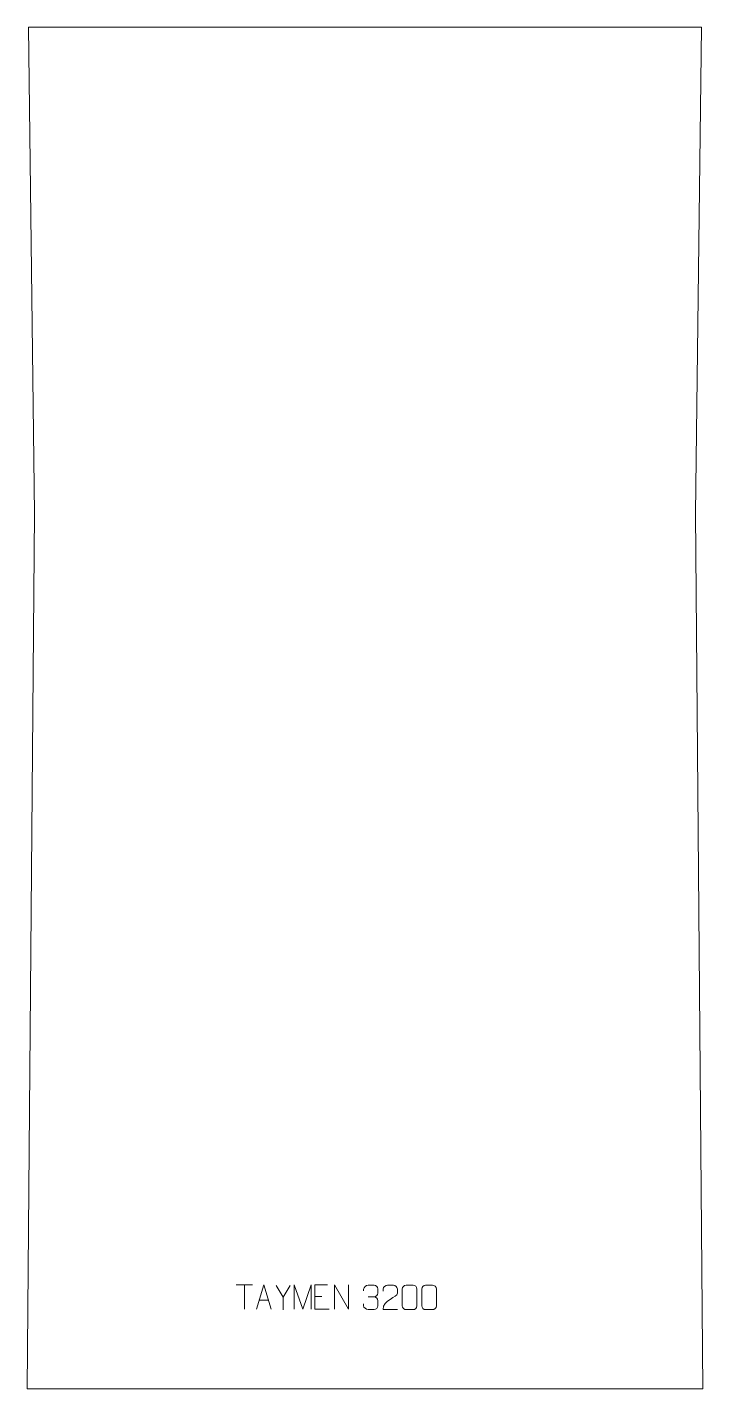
# Model space of a CAD drawing. Header units: millimetres. Extents: x -348 to 347, y -1105 to 295.
import ezdxf

# ---------------------------------------------------------------- set-up
doc = ezdxf.new("R2010")
doc.units = ezdxf.units.MM
doc.header["$MEASUREMENT"] = 0
doc.layers.add('layer 1', color=7, linetype='Continuous')

msp = doc.modelspace()

# ---------------------------------------------------------------- linework, layer by layer
at = {"layer": 'layer 1', "color": 242, "lineweight": 9}
msp.add_open_spline([(347.4987, -1104.9992), (347.4987, -1104.9992), (-347.5003, -1104.9992), (-347.5003, -1104.9992), (-347.5003, -1104.9992), (-347.5003, -1104.9992), (-340.0008, -205.0003), (-340.0008, -205.0003), (-340.0008, -205.0003), (-340.0008, -205.0003), (-346.2497, 295.0001), (-346.2497, 295.0001), (-346.2497, 295.0001), (-346.2497, 295.0001), (346.2497, 295.0001), (346.2497, 295.0001), (346.2497, 295.0001), (346.2497, 295.0001), (339.9993, -205.0003), (339.9993, -205.0003), (339.9993, -205.0003), (339.9993, -205.0003), (347.4987, -1104.9992), (347.4987, -1104.9992)], degree=3, knots=[0, 0, 0, 0, 0.142857143, 0.142857143, 0.142857143, 0.142857143, 0.285714286, 0.285714286, 0.285714286, 0.285714286, 0.428571429, 0.428571429, 0.428571429, 0.428571429, 0.571428571, 0.571428571, 0.571428571, 0.571428571, 0.714285714, 0.714285714, 0.714285714, 0.714285714, 1, 1, 1, 1], dxfattribs=at)
at = {"layer": 'layer 1', "color": 250, "lineweight": 9}
for points in [[(-132.6314, -998.2784), (-132.6314, -998.2784), (-115.6442, -998.2784), (-115.6442, -998.2784)], [(-124.1376, -1023.2084), (-124.1376, -1023.2084), (-124.1376, -998.2549), (-124.1376, -998.2549)], [(-84.1378, -1010.7317), (-84.1378, -1010.7317), (-91.4587, -998.833), (-91.4587, -998.833)], [(-108.8857, -1013.959), (-108.8857, -1013.959), (-99.39, -1013.959), (-99.39, -1013.959)], [(-51.5707, -1010.1346), (-51.5707, -1010.1346), (-44.4026, -1010.1346), (-44.4026, -1010.1346)], [(3.2486, -1010.5546), (3.2486, -1010.5546), (9.445, -1010.5546), (9.445, -1010.5546)]]:
    msp.add_open_spline(points, degree=3, dxfattribs=at)
for points, knots in [([(-111.6083, -1023.2084), (-111.6083, -1023.2084), (-104.2373, -998.2549), (-104.2373, -998.2549), (-104.2373, -998.2549), (-104.2373, -998.2549), (-96.6674, -1023.2084), (-96.6674, -1023.2084)], [0, 0, 0, 0, 0.333333333, 0.333333333, 0.333333333, 0.333333333, 1, 1, 1, 1]), ([(-76.8154, -998.833), (-76.8154, -998.833), (-84.1378, -1010.7317), (-84.1378, -1010.7317), (-84.1378, -1010.7317), (-84.1378, -1010.7317), (-84.1371, -1023.7866), (-84.1371, -1023.7866)], [0, 0, 0, 0, 0.333333333, 0.333333333, 0.333333333, 0.333333333, 1, 1, 1, 1]), ([(-72.9803, -1023.2106), (-72.9803, -1023.2106), (-72.9803, -998.2527), (-72.9803, -998.2527), (-72.9803, -998.2527), (-72.9803, -998.2527), (-64.0552, -1023.2106), (-64.0552, -1023.2106), (-64.0552, -1023.2106), (-64.0552, -1023.2106), (-55.2953, -998.2532), (-55.2953, -998.2532), (-55.2953, -998.2532), (-55.2953, -998.2532), (-55.2953, -1023.2106), (-55.2953, -1023.2106)], [0, 0, 0, 0, 0.2, 0.2, 0.2, 0.2, 0.4, 0.4, 0.4, 0.4, 0.6, 0.6, 0.6, 0.6, 1, 1, 1, 1]), ([(-38.6968, -998.2549), (-38.6968, -998.2549), (-51.5707, -998.2549), (-51.5707, -998.2549), (-51.5707, -998.2549), (-51.5707, -998.2549), (-51.5707, -1023.2085), (-51.5707, -1023.2085), (-51.5707, -1023.2085), (-51.5707, -1023.2085), (-36.7049, -1023.2085), (-36.7049, -1023.2085)], [0, 0, 0, 0, 0.25, 0.25, 0.25, 0.25, 0.5, 0.5, 0.5, 0.5, 1, 1, 1, 1]), ([(-31.4652, -1023.2084), (-31.4652, -1023.2084), (-31.4652, -998.2549), (-31.4652, -998.2549), (-31.4652, -998.2549), (-31.4652, -998.2549), (-16.8104, -1023.2084), (-16.8104, -1023.2084), (-16.8104, -1023.2084), (-16.8104, -1023.2084), (-16.8104, -998.2549), (-16.8104, -998.2549)], [0, 0, 0, 0, 0.25, 0.25, 0.25, 0.25, 0.5, 0.5, 0.5, 0.5, 1, 1, 1, 1]), ([(-1.4611, -1004.3094), (-1.4611, -1004.3094), (-1.4611, -1002.4522), (-1.4611, -1002.4522), (-1.4611, -1002.4522), (-1.4754, -1000.7103), (1.1891, -998.5922), (3.2482, -998.6149), (3.2482, -998.6149), (5.3123, -998.6149), (7.3763, -998.6149), (9.44, -998.6149), (9.44, -998.6149), (11.6345, -998.6061), (13.2328, -1000.4529), (13.2772, -1002.365), (13.2772, -1002.365), (13.2768, -1003.8001), (13.2768, -1005.2352), (13.2772, -1006.6707), (13.2772, -1006.6707), (13.2286, -1008.3242), (11.626, -1010.5542), (9.4277, -1010.5442), (9.4277, -1010.5442), (11.6314, -1010.5554), (13.2394, -1012.3586), (13.2934, -1014.4181), (13.2934, -1014.4181), (13.293, -1016.2028), (13.293, -1017.9875), (13.2934, -1019.7726), (13.2934, -1019.7726), (13.3035, -1021.834), (11.2486, -1023.5971), (9.4277, -1023.589), (9.4277, -1023.589), (7.3624, -1023.5887), (5.2972, -1023.5887), (3.2316, -1023.589), (3.2316, -1023.589), (1.063, -1023.5775), (-1.468, -1021.1773), (-1.4866, -1019.7155), (-1.4866, -1019.7155), (-1.4866, -1019.7155), (-1.4866, -1017.8069), (-1.4866, -1017.8069)], [0, 0, 0, 0, 0.076923077, 0.076923077, 0.076923077, 0.076923077, 0.153846154, 0.153846154, 0.153846154, 0.153846154, 0.230769231, 0.230769231, 0.230769231, 0.230769231, 0.307692308, 0.307692308, 0.307692308, 0.307692308, 0.384615385, 0.384615385, 0.384615385, 0.384615385, 0.461538462, 0.461538462, 0.461538462, 0.461538462, 0.538461538, 0.538461538, 0.538461538, 0.538461538, 0.615384615, 0.615384615, 0.615384615, 0.615384615, 0.692307692, 0.692307692, 0.692307692, 0.692307692, 0.769230769, 0.769230769, 0.769230769, 0.769230769, 0.846153846, 0.846153846, 0.846153846, 0.846153846, 1, 1, 1, 1]), ([(33.275, -1023.589), (28.3606, -1023.5887), (23.4462, -1023.5887), (18.5321, -1023.589), (18.5321, -1023.589), (18.5321, -1013.6567), (33.1831, -1011.0155), (33.275, -1006.7052), (33.275, -1006.7052), (33.2747, -1005.2811), (33.2747, -1003.8574), (33.275, -1002.4341), (33.275, -1002.4341), (33.2581, -1000.357), (31.1353, -998.6322), (29.4643, -998.6149), (29.4643, -998.6149), (27.3911, -998.6153), (25.3182, -998.6153), (23.2458, -998.6149), (23.2458, -998.6149), (21.4237, -998.5984), (18.599, -1000.3905), (18.5321, -1002.4841), (18.5321, -1002.4841), (18.5321, -1002.4841), (18.5321, -1004.5389), (18.5321, -1004.5389)], [0, 0, 0, 0, 0.125, 0.125, 0.125, 0.125, 0.25, 0.25, 0.25, 0.25, 0.375, 0.375, 0.375, 0.375, 0.5, 0.5, 0.5, 0.5, 0.625, 0.625, 0.625, 0.625, 0.75, 0.75, 0.75, 0.75, 1, 1, 1, 1]), ([(42.3229, -998.6026), (44.689, -998.6026), (47.0555, -998.6026), (49.422, -998.6026), (49.422, -998.6026), (51.4025, -998.567), (53.4285, -1000.0613), (53.4556, -1002.5034), (53.4556, -1002.5034), (53.4552, -1008.2608), (53.4552, -1014.0186), (53.4556, -1019.7768), (53.4556, -1019.7768), (53.3135, -1022.1044), (51.6071, -1023.5867), (49.422, -1023.5975), (49.422, -1023.5975), (47.0496, -1023.5971), (44.6772, -1023.5971), (42.3052, -1023.5975), (42.3052, -1023.5975), (40.3467, -1023.7031), (38.3403, -1021.8152), (38.3517, -1019.7942), (38.3517, -1019.7942), (38.3521, -1014.0136), (38.3521, -1008.2333), (38.3517, -1002.4535), (38.3517, -1002.4535), (38.356, -1000.3115), (40.1331, -998.589), (42.3229, -998.6026)], [0, 0, 0, 0, 0.111111111, 0.111111111, 0.111111111, 0.111111111, 0.222222222, 0.222222222, 0.222222222, 0.222222222, 0.333333333, 0.333333333, 0.333333333, 0.333333333, 0.444444444, 0.444444444, 0.444444444, 0.444444444, 0.555555556, 0.555555556, 0.555555556, 0.555555556, 0.666666667, 0.666666667, 0.666666667, 0.666666667, 0.777777778, 0.777777778, 0.777777778, 0.777777778, 1, 1, 1, 1]), ([(62.3229, -998.6026), (64.689, -998.6026), (67.0555, -998.6026), (69.422, -998.6026), (69.422, -998.6026), (71.4025, -998.567), (73.4285, -1000.0613), (73.4556, -1002.5034), (73.4556, -1002.5034), (73.4552, -1008.2608), (73.4552, -1014.0186), (73.4556, -1019.7768), (73.4556, -1019.7768), (73.3135, -1022.1044), (71.6071, -1023.5867), (69.422, -1023.5975), (69.422, -1023.5975), (67.0496, -1023.5971), (64.6772, -1023.5971), (62.3052, -1023.5975), (62.3052, -1023.5975), (60.3467, -1023.7031), (58.3403, -1021.8152), (58.3517, -1019.7942), (58.3517, -1019.7942), (58.3521, -1014.0136), (58.3521, -1008.2333), (58.3517, -1002.4535), (58.3517, -1002.4535), (58.356, -1000.3115), (60.1331, -998.589), (62.3229, -998.6026)], [0, 0, 0, 0, 0.111111111, 0.111111111, 0.111111111, 0.111111111, 0.222222222, 0.222222222, 0.222222222, 0.222222222, 0.333333333, 0.333333333, 0.333333333, 0.333333333, 0.444444444, 0.444444444, 0.444444444, 0.444444444, 0.555555556, 0.555555556, 0.555555556, 0.555555556, 0.666666667, 0.666666667, 0.666666667, 0.666666667, 0.777777778, 0.777777778, 0.777777778, 0.777777778, 1, 1, 1, 1])]:
    msp.add_open_spline(points, degree=3, knots=knots, dxfattribs=at)

doc.saveas('drawing.dxf')
